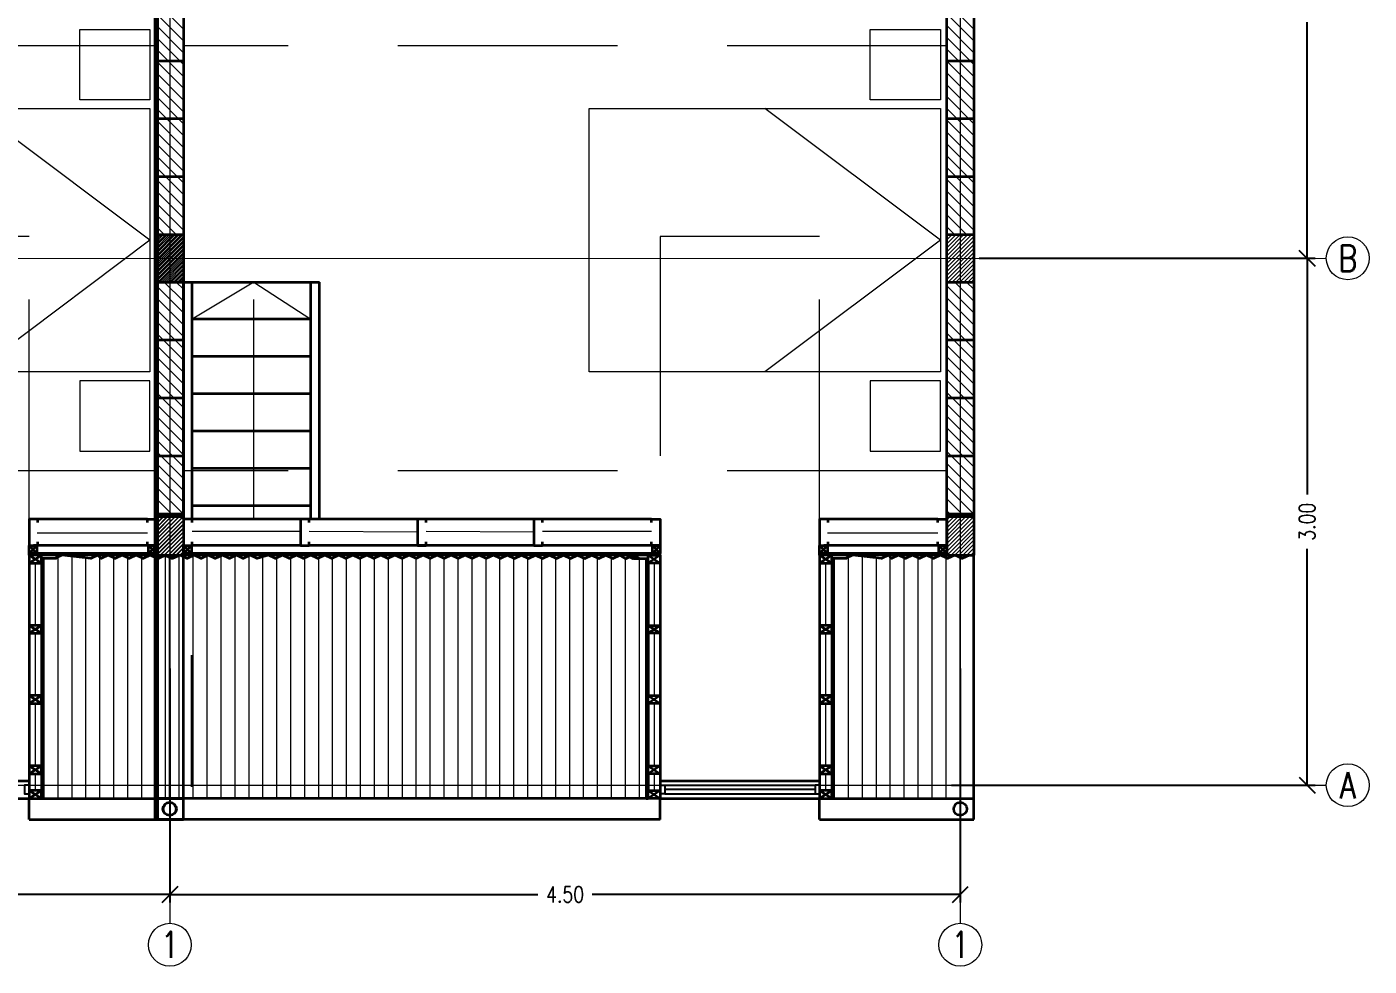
# Model space of a CAD drawing. Header units: metres. Extents: x 45 to 666, y -23 to 325.
# Drawn here: x 321.98 to 329.63, y 131.79 to 137.14 of the extents above; entities that cross this region are included whole.
import ezdxf

# ---------------------------------------------------------------- set-up
doc = ezdxf.new("R2010")
doc.units = ezdxf.units.M
doc.header["$LTSCALE"] = 5
doc.header["$MEASUREMENT"] = 0
doc.linetypes.add('HIDDEN', pattern=[0.375, 0.25, -0.125])
doc.layers.get('0').update_dxf_attribs({"color": 30})
doc.layers.get('DEFPOINTS').update_dxf_attribs({"color": 210})
for name, color, linetype, lineweight in [('A-ANNO-DIMS', 3, 'Continuous', 18), ('A-ANNO-SYMB', 3, 'Continuous', 18), ('A-ANNO-TEXT', 3, 'Continuous', 18), ('A-ELEV-MBE1', 7, 'Continuous', 35), ('A-ELEV-PATT', 8, 'Continuous', 18), ('A-FLOR-FTPT', 6, 'Continuous', 70), ('A-FLOR-LEVL', 7, 'Continuous', 35), ('A-FLOR-OVHD', 3, 'HIDDEN', 18), ('A-FURN', 8, 'Continuous', 18), ('A-GLAZ-FULL', 4, 'Continuous', 25), ('A-WALL-BATT', 8, 'BATTING', 18), ('A-WALL-FULL-EXTR', 7, 'Continuous', 35), ('A-WALL-PATT', 8, 'Continuous', 18)]:
    doc.layers.add(name, color=color, linetype=linetype, lineweight=lineweight)
doc.styles.add('E-ROMANS', font='romans.shx', dxfattribs={"width": 0.8})
doc.linetypes.add('BATTING', pattern='A,0.0001,-0.1,[134,ltypeshp.shx,S=0.1,R=0,X=-0.1,Y=0],-0.2,[134,ltypeshp.shx,S=0.1,R=180,X=0.1,Y=0],-0.1', length=0.4001)
doc.dimstyles.new('E-0050_TICK_18', dxfattribs={"dimscale": 0.001, "dimtxt": 90, "dimasz": 90, "dimexe": 45, "dimexo": 30, "dimgap": 45, "dimtad": 0, "dimzin": 0, "dimdsep": 46, "dimtxsty": 'E-ROMANS', "dimblk": 'OBLIQUE', "dimcen": 45, "dimclrd": 256, "dimclre": 256, "dimclrt": 256, "dimadec": 0, "dimazin": 0, "dimtfac": 1, "dimtmove": 1, "dimatfit": 3, "dimldrblk": 'OPEN90', "dimfxl": 1, "dimtfill": 1, "dimtolj": 1, "dimtzin": 0, "dimarcsym": 0})
pattern_1 = [(45, (158.33231, 107.65683), (-0.0112253202, 0.0112253202), [])]
pattern_2 = [(45, (162.83231, 107.65683), (-0.0112253202, 0.0112253202), [])]

# ---------------------------------------------------------------- blocks, each defined once
blk = doc.blocks.new('_Oblique')
at = {"color": 0, "linetype": 'ByBlock', "lineweight": -2}
blk.add_line((-0.5, -0.5), (0.5, 0.5), dxfattribs=at)
blk = doc.blocks.new('*D247')
at = {"layer": 'A-ANNO-DIMS', "lineweight": -2, "transparency": 16777216}
for p, q in [((318.2989, 133.4881), (318.2989, 132.1567)), ((322.7989, 133.4881), (322.7989, 132.1567)), ((318.2989, 132.2017), (320.3941, 132.2017)), ((322.7989, 132.2017), (320.7036, 132.2017))]:
    blk.add_line(p, q, dxfattribs=at)
at = {"layer": 'DEFPOINTS', "color": 0, "transparency": 16777216}
for p in [(318.2989, 133.5181), (322.7989, 133.5181), (322.7989, 132.2017)]:
    blk.add_point(p, dxfattribs=at)
at = {"layer": 'A-ANNO-DIMS', "lineweight": -2, "transparency": 16777216, "xscale": 0.09, "yscale": 0.09, "zscale": 0.09, "rotation": 180}
blk.add_blockref('_Oblique', (318.2989, 132.2017), dxfattribs=at)
at = {"layer": 'A-ANNO-DIMS', "lineweight": -2, "transparency": 16777216, "xscale": 0.09, "yscale": 0.09, "zscale": 0.09}
blk.add_blockref('_Oblique', (322.7989, 132.2017), dxfattribs=at)
at = {"layer": 'A-ANNO-DIMS', "transparency": 16777216, "insert": (320.5489, 132.2017), "char_height": 0.09, "attachment_point": 5, "style": 'E-ROMANS', "bg_fill": 3, "box_fill_scale": 1.25, "bg_fill_color": 256, "bg_fill_true_color": 13158600, "bg_fill_transparency": 0}
blk.add_mtext('\\A1;4.50', dxfattribs=at)
blk = doc.blocks.new('_Open90')
at = {"color": 0, "linetype": 'ByBlock', "lineweight": -2}
for p, q in [((0, 0), (-1, 0)), ((-0.5, 0.5), (0, 0)), ((0, 0), (-0.5, -0.5))]:
    blk.add_line(p, q, dxfattribs=at)
blk = doc.blocks.new('*D249')
at = {"layer": 'A-ANNO-DIMS', "lineweight": -2, "transparency": 16777216}
for p, q in [((322.7989, 133.4881), (322.7989, 132.1567)), ((327.2989, 133.4881), (327.2989, 132.1567)), ((322.7989, 132.2017), (324.8941, 132.2017)), ((327.2989, 132.2017), (325.2036, 132.2017))]:
    blk.add_line(p, q, dxfattribs=at)
at = {"layer": 'DEFPOINTS', "color": 0, "transparency": 16777216}
for p in [(322.7989, 133.5181), (327.2989, 133.5181), (327.2989, 132.2017)]:
    blk.add_point(p, dxfattribs=at)
at = {"layer": 'A-ANNO-DIMS', "lineweight": -2, "transparency": 16777216, "xscale": 0.09, "yscale": 0.09, "zscale": 0.09, "rotation": 180}
blk.add_blockref('_Oblique', (322.7989, 132.2017), dxfattribs=at)
at = {"layer": 'A-ANNO-DIMS', "lineweight": -2, "transparency": 16777216, "xscale": 0.09, "yscale": 0.09, "zscale": 0.09}
blk.add_blockref('_Oblique', (327.2989, 132.2017), dxfattribs=at)
at = {"layer": 'A-ANNO-DIMS', "transparency": 16777216, "insert": (325.0489, 132.2017), "char_height": 0.09, "attachment_point": 5, "style": 'E-ROMANS', "bg_fill": 3, "box_fill_scale": 1.25, "bg_fill_color": 256, "bg_fill_true_color": 13158600, "bg_fill_transparency": 0}
blk.add_mtext('\\A1;4.50', dxfattribs=at)
blk = doc.blocks.new('*D250')
at = {"layer": 'A-ANNO-DIMS', "lineweight": -2, "transparency": 16777216}
for p, q in [((327.4059, 135.8238), (329.3185, 135.8238)), ((329.2735, 135.8238), (329.2735, 134.4785)), ((329.2735, 132.8238), (329.2735, 134.1691)), ((327.2489, 132.8238), (329.3185, 132.8238))]:
    blk.add_line(p, q, dxfattribs=at)
at = {"layer": 'DEFPOINTS', "color": 0, "transparency": 16777216}
for p in [(327.3759, 135.8238), (329.2735, 135.8238), (327.2189, 132.8238)]:
    blk.add_point(p, dxfattribs=at)
at = {"layer": 'A-ANNO-DIMS', "lineweight": -2, "transparency": 16777216, "xscale": 0.09, "yscale": 0.09, "zscale": 0.09}
for p, rotation in [((329.2735, 135.8238), 90), ((329.2735, 132.8238), 270)]:
    blk.add_blockref('_Oblique', p, dxfattribs=dict(at, rotation=rotation))
at = {"layer": 'A-ANNO-DIMS', "transparency": 16777216, "insert": (329.2735, 134.3238), "char_height": 0.09, "attachment_point": 5, "rotation": 90, "style": 'E-ROMANS', "bg_fill": 3, "box_fill_scale": 1.25, "bg_fill_color": 256, "bg_fill_true_color": 13158600, "bg_fill_transparency": 0}
blk.add_mtext('\\A1;3.00', dxfattribs=at)
blk = doc.blocks.new('*D251')
at = {"layer": 'A-ANNO-DIMS', "lineweight": -2, "transparency": 16777216}
for p, q in [((327.2489, 138.8238), (329.3185, 138.8238)), ((329.2735, 138.8238), (329.2735, 137.4785)), ((329.2735, 135.8238), (329.2735, 137.1691)), ((327.4059, 135.8238), (329.3185, 135.8238))]:
    blk.add_line(p, q, dxfattribs=at)
at = {"layer": 'DEFPOINTS', "color": 0, "transparency": 16777216}
for p in [(327.2189, 138.8238), (329.2735, 138.8238), (327.3759, 135.8238)]:
    blk.add_point(p, dxfattribs=at)
at = {"layer": 'A-ANNO-DIMS', "lineweight": -2, "transparency": 16777216, "xscale": 0.09, "yscale": 0.09, "zscale": 0.09}
for p, rotation in [((329.2735, 138.8238), 90), ((329.2735, 135.8238), 270)]:
    blk.add_blockref('_Oblique', p, dxfattribs=dict(at, rotation=rotation))
at = {"layer": 'A-ANNO-DIMS', "transparency": 16777216, "insert": (329.2735, 137.3238), "char_height": 0.09, "attachment_point": 5, "rotation": 90, "style": 'E-ROMANS', "bg_fill": 3, "box_fill_scale": 1.25, "bg_fill_color": 256, "bg_fill_true_color": 13158600, "bg_fill_transparency": 0}
blk.add_mtext('\\A1;3.00', dxfattribs=at)
blk = doc.blocks.new('CAMA150X200')
for p, q in [((-1.2, 0), (-0.8, 0)), ((-1.2, -0.4), (-1.2, 0)), ((-0.8, 0), (-0.8, -0.4)), ((-0.75, -2), (-0.75, 0)), ((-0.75, 0), (0.75, 0)), ((0, 0), (-0.75, -1)), ((0, 0), (0.75, -1)), ((0.75, 0), (0.75, -2)), ((0.8, 0), (0.8, -0.4)), ((1.2, 0), (0.8, 0)), ((1.2, -0.4), (1.2, 0)), ((-0.8, -0.4), (-1.2, -0.4)), ((0.8, -0.4), (1.2, -0.4)), ((0.75, -2), (-0.75, -2))]:
    blk.add_line(p, q)

msp = doc.modelspace()

# ---------------------------------------------------------------- hatches: boundary and pattern name
at = {"layer": 'A-ELEV-PATT'}
h = msp.add_hatch(dxfattribs=at)
h.set_pattern_fill('LINE', color=256, scale=0.015, angle=135, style=0)
h.set_pattern_definition([(135, (167.33231, 107.65683), (-0.03367596, -0.03367596), [])])
h.paths.add_polyline_path([(322.8759, 137.2788), (322.7989, 137.2788), (322.7989, 136.9488), (322.8759, 136.9488)])
h.paths.add_polyline_path([(322.7989, 137.2788), (322.7219, 137.2788), (322.7219, 136.9488), (322.7989, 136.9488)])
h.paths.add_polyline_path([(322.7989, 136.9488), (322.7219, 136.9488), (322.7219, 136.6188), (322.7989, 136.6188)])
h.paths.add_polyline_path([(322.8759, 136.9488), (322.7989, 136.9488), (322.7989, 136.6188), (322.8759, 136.6188)])
h.paths.add_polyline_path([(322.8759, 136.6188), (322.7989, 136.6188), (322.7989, 136.2888), (322.8759, 136.2888)])
h.paths.add_polyline_path([(322.7989, 136.6188), (322.7219, 136.6188), (322.7219, 136.2888), (322.7989, 136.2888)])
h.paths.add_polyline_path([(322.7989, 136.2888), (322.7219, 136.2888), (322.7219, 135.9588), (322.7989, 135.9588)])
h.paths.add_polyline_path([(322.8759, 136.2888), (322.7989, 136.2888), (322.7989, 135.9588), (322.8759, 135.9588)])
h.paths.add_polyline_path([(322.8759, 135.6888), (322.7989, 135.6888), (322.7989, 135.3588), (322.8759, 135.3588)])
h.paths.add_polyline_path([(322.7989, 135.6888), (322.7219, 135.6888), (322.7219, 135.3588), (322.7989, 135.3588)])
h.paths.add_polyline_path([(322.7989, 135.3588), (322.7219, 135.3588), (322.7219, 135.0288), (322.7989, 135.0288)])
h.paths.add_polyline_path([(322.8759, 135.3588), (322.7989, 135.3588), (322.7989, 135.0288), (322.8759, 135.0288)])
h.paths.add_polyline_path([(322.8759, 135.0288), (322.7989, 135.0288), (322.7989, 134.6988), (322.8759, 134.6988)])
h.paths.add_polyline_path([(322.7989, 135.0288), (322.7219, 135.0288), (322.7219, 134.6988), (322.7989, 134.6988)])
h.paths.add_polyline_path([(322.7989, 134.6988), (322.7219, 134.6988), (322.7219, 134.3688), (322.7989, 134.3688)])
h.paths.add_polyline_path([(322.8759, 134.6988), (322.7989, 134.6988), (322.7989, 134.3688), (322.8759, 134.3688)])
h.paths.add_polyline_path([(322.8759, 134.3688), (322.7989, 134.3688), (322.7989, 134.3538), (322.8759, 134.3538)])
h.paths.add_polyline_path([(322.7989, 134.3688), (322.7219, 134.3688), (322.7219, 134.3538), (322.7989, 134.3538)])
h.paths.add_polyline_path([(322.7989, 137.2938), (322.7219, 137.2938), (322.7219, 137.2788), (322.7989, 137.2788)])
h.paths.add_polyline_path([(322.8759, 137.2938), (322.7989, 137.2938), (322.7989, 137.2788), (322.8759, 137.2788)])
h = msp.add_hatch(dxfattribs=at)
h.set_pattern_fill('LINE', color=256, scale=0.015, angle=135, style=0)
h.set_pattern_definition([(135, (167.33231, 107.65683), (-0.03367596, -0.03367596), [])])
h.paths.add_polyline_path([(322.8759, 137.2788), (322.7989, 137.2788), (322.7989, 136.9488), (322.8759, 136.9488)])
h.paths.add_polyline_path([(322.7989, 137.2788), (322.7219, 137.2788), (322.7219, 136.9488), (322.7989, 136.9488)])
h.paths.add_polyline_path([(322.7989, 136.9488), (322.7219, 136.9488), (322.7219, 136.6188), (322.7989, 136.6188)])
h.paths.add_polyline_path([(322.8759, 136.9488), (322.7989, 136.9488), (322.7989, 136.6188), (322.8759, 136.6188)])
h.paths.add_polyline_path([(322.8759, 136.6188), (322.7989, 136.6188), (322.7989, 136.2888), (322.8759, 136.2888)])
h.paths.add_polyline_path([(322.7989, 136.6188), (322.7219, 136.6188), (322.7219, 136.2888), (322.7989, 136.2888)])
h.paths.add_polyline_path([(322.7989, 136.2888), (322.7219, 136.2888), (322.7219, 135.9588), (322.7989, 135.9588)])
h.paths.add_polyline_path([(322.8759, 136.2888), (322.7989, 136.2888), (322.7989, 135.9588), (322.8759, 135.9588)])
h.paths.add_polyline_path([(322.8759, 135.6888), (322.7989, 135.6888), (322.7989, 135.3588), (322.8759, 135.3588)])
h.paths.add_polyline_path([(322.7989, 135.6888), (322.7219, 135.6888), (322.7219, 135.3588), (322.7989, 135.3588)])
h.paths.add_polyline_path([(322.7989, 135.3588), (322.7219, 135.3588), (322.7219, 135.0288), (322.7989, 135.0288)])
h.paths.add_polyline_path([(322.8759, 135.3588), (322.7989, 135.3588), (322.7989, 135.0288), (322.8759, 135.0288)])
h.paths.add_polyline_path([(322.8759, 135.0288), (322.7989, 135.0288), (322.7989, 134.6988), (322.8759, 134.6988)])
h.paths.add_polyline_path([(322.7989, 135.0288), (322.7219, 135.0288), (322.7219, 134.6988), (322.7989, 134.6988)])
h.paths.add_polyline_path([(322.7989, 134.6988), (322.7219, 134.6988), (322.7219, 134.3688), (322.7989, 134.3688)])
h.paths.add_polyline_path([(322.8759, 134.6988), (322.7989, 134.6988), (322.7989, 134.3688), (322.8759, 134.3688)])
h.paths.add_polyline_path([(322.8759, 134.3688), (322.7989, 134.3688), (322.7989, 134.3538), (322.8759, 134.3538)])
h.paths.add_polyline_path([(322.7989, 134.3688), (322.7219, 134.3688), (322.7219, 134.3538), (322.7989, 134.3538)])
h.paths.add_polyline_path([(322.7989, 137.2938), (322.7219, 137.2938), (322.7219, 137.2788), (322.7989, 137.2788)])
h.paths.add_polyline_path([(322.8759, 137.2938), (322.7989, 137.2938), (322.7989, 137.2788), (322.8759, 137.2788)])
h = msp.add_hatch(dxfattribs=at)
h.set_pattern_fill('LINE', color=256, scale=0.015, angle=135, style=0)
h.set_pattern_definition([(135, (167.33231, 107.65683), (-0.03367596, -0.03367596), [])])
h.paths.add_polyline_path([(322.8759, 137.2788), (322.7989, 137.2788), (322.7989, 136.9488), (322.8759, 136.9488)])
h.paths.add_polyline_path([(322.7989, 137.2788), (322.7219, 137.2788), (322.7219, 136.9488), (322.7989, 136.9488)])
h.paths.add_polyline_path([(322.7989, 136.9488), (322.7219, 136.9488), (322.7219, 136.6188), (322.7989, 136.6188)])
h.paths.add_polyline_path([(322.8759, 136.9488), (322.7989, 136.9488), (322.7989, 136.6188), (322.8759, 136.6188)])
h.paths.add_polyline_path([(322.8759, 136.6188), (322.7989, 136.6188), (322.7989, 136.2888), (322.8759, 136.2888)])
h.paths.add_polyline_path([(322.7989, 136.6188), (322.7219, 136.6188), (322.7219, 136.2888), (322.7989, 136.2888)])
h.paths.add_polyline_path([(322.7989, 136.2888), (322.7219, 136.2888), (322.7219, 135.9588), (322.7989, 135.9588)])
h.paths.add_polyline_path([(322.8759, 136.2888), (322.7989, 136.2888), (322.7989, 135.9588), (322.8759, 135.9588)])
h.paths.add_polyline_path([(322.8759, 135.6888), (322.7989, 135.6888), (322.7989, 135.3588), (322.8759, 135.3588)])
h.paths.add_polyline_path([(322.7989, 135.6888), (322.7219, 135.6888), (322.7219, 135.3588), (322.7989, 135.3588)])
h.paths.add_polyline_path([(322.7989, 135.3588), (322.7219, 135.3588), (322.7219, 135.0288), (322.7989, 135.0288)])
h.paths.add_polyline_path([(322.8759, 135.3588), (322.7989, 135.3588), (322.7989, 135.0288), (322.8759, 135.0288)])
h.paths.add_polyline_path([(322.8759, 135.0288), (322.7989, 135.0288), (322.7989, 134.6988), (322.8759, 134.6988)])
h.paths.add_polyline_path([(322.7989, 135.0288), (322.7219, 135.0288), (322.7219, 134.6988), (322.7989, 134.6988)])
h.paths.add_polyline_path([(322.7989, 134.6988), (322.7219, 134.6988), (322.7219, 134.3688), (322.7989, 134.3688)])
h.paths.add_polyline_path([(322.8759, 134.6988), (322.7989, 134.6988), (322.7989, 134.3688), (322.8759, 134.3688)])
h.paths.add_polyline_path([(322.8759, 134.3688), (322.7989, 134.3688), (322.7989, 134.3538), (322.8759, 134.3538)])
h.paths.add_polyline_path([(322.7989, 134.3688), (322.7219, 134.3688), (322.7219, 134.3538), (322.7989, 134.3538)])
h.paths.add_polyline_path([(322.7989, 137.2938), (322.7219, 137.2938), (322.7219, 137.2788), (322.7989, 137.2788)])
h.paths.add_polyline_path([(322.8759, 137.2938), (322.7989, 137.2938), (322.7989, 137.2788), (322.8759, 137.2788)])
at = {"layer": 'A-WALL-PATT'}
h = msp.add_hatch(dxfattribs=at)
h.set_pattern_fill('LINE', color=256, scale=0.005, angle=45, style=0)
h.set_pattern_definition(pattern_1)
h.paths.add_polyline_path([(322.7989, 135.6888), (322.8759, 135.6888), (322.8759, 135.8238), (322.7989, 135.8238)])
h.paths.add_polyline_path([(322.7989, 135.8238), (322.7219, 135.8238), (322.7219, 135.6888), (322.7989, 135.6888)])
h.paths.add_polyline_path([(322.7989, 135.9588), (322.7219, 135.9588), (322.7219, 135.8238), (322.7989, 135.8238)])
h.paths.add_polyline_path([(322.7989, 135.8238), (322.8759, 135.8238), (322.8759, 135.9588), (322.7989, 135.9588)])
h = msp.add_hatch(dxfattribs=at)
h.set_pattern_fill('LINE', color=256, scale=0.005, angle=45, style=0)
h.set_pattern_definition(pattern_2)
h.paths.add_polyline_path([(322.7989, 135.9588), (322.7219, 135.9588), (322.7219, 135.8238), (322.7989, 135.8238)])
h.paths.add_polyline_path([(322.8759, 135.9588), (322.7989, 135.9588), (322.7989, 135.8238), (322.8759, 135.8238)])
h.paths.add_polyline_path([(322.8759, 135.8238), (322.7989, 135.8238), (322.7989, 135.6888), (322.8759, 135.6888)])
h.paths.add_polyline_path([(322.7989, 135.8238), (322.7219, 135.8238), (322.7219, 135.6888), (322.7989, 135.6888)])
h = msp.add_hatch(dxfattribs=at)
h.set_pattern_fill('LINE', color=256, scale=0.005, angle=45, style=0)
h.set_pattern_definition([(45, (162.83231, 107.65683), (-0.0112253202, 0.0112253202), [])])
h.paths.add_polyline_path([(322.7989, 135.9588), (322.7219, 135.9588), (322.7219, 135.8238), (322.7989, 135.8238)])
h.paths.add_polyline_path([(322.8759, 135.9588), (322.7989, 135.9588), (322.7989, 135.8238), (322.8759, 135.8238)])
h.paths.add_polyline_path([(322.8759, 135.8238), (322.7989, 135.8238), (322.7989, 135.6888), (322.8759, 135.6888)])
h.paths.add_polyline_path([(322.7989, 135.8238), (322.7219, 135.8238), (322.7219, 135.6888), (322.7989, 135.6888)])
h = msp.add_hatch(dxfattribs=at)
h.set_pattern_fill('LINE', color=256, scale=0.005, angle=45, style=0)
h.set_pattern_definition(pattern_1)
h.paths.add_polyline_path([(322.8759, 134.3538), (322.7989, 134.3538), (322.7989, 134.1338), (322.8759, 134.1338)])
h.paths.add_polyline_path([(322.7989, 134.3538), (322.7219, 134.3538), (322.7219, 134.1338), (322.7989, 134.1338)])
h = msp.add_hatch(dxfattribs=at)
h.set_pattern_fill('LINE', color=256, scale=0.005, angle=45, style=0)
h.set_pattern_definition([(45, (167.33231, 107.65683), (-0.0112253202, 0.0112253202), [])])
h.paths.add_polyline_path([(322.8759, 134.3538), (322.7219, 134.3538), (322.7219, 134.1338), (322.8759, 134.1338)])
h = msp.add_hatch(dxfattribs=at)
h.set_pattern_fill('LINE', color=256, scale=0.005, angle=45, style=0)
h.set_pattern_definition([(45, (167.33231, 107.65683), (-0.0112253202, 0.0112253202), [])])
h.paths.add_polyline_path([(322.8759, 134.3538), (322.7219, 134.3538), (322.7219, 134.1338), (322.8759, 134.1338)])

# ---------------------------------------------------------------- linework, layer by layer
at = {"layer": 'A-ANNO-SYMB', "ltscale": 2}
msp.add_lwpolyline([(322.7989, 139.5942), (322.7989, 132.0375)], dxfattribs=at)
at = {"layer": 'A-ANNO-SYMB', "linetype": 'Continuous', "ltscale": 5}
for centre in [(329.5047, 135.8238), (329.5047, 132.8238), (322.7989, 131.9155), (327.2989, 131.9155)]:
    msp.add_circle(centre, 0.1219, dxfattribs=at)
at = {"layer": 'A-ELEV-MBE1'}
for p, q in [((322.6719, 134.3388), (322.0044, 134.3388)), ((322.6719, 134.3388), (322.0469, 134.3388)), ((324.2549, 134.3388), (322.8759, 134.3388)), ((324.8711, 134.3388), (324.2583, 134.3388)), ((325.5407, 134.3388), (324.9211, 134.3388)), ((327.1719, 134.3388), (326.5044, 134.3388)), ((327.1719, 134.3388), (326.5469, 134.3388))]:
    msp.add_line(p, q, dxfattribs=at)
at = {"layer": 'A-FLOR-LEVL'}
for p, q in [((322.8759, 134.3388), (322.8759, 135.6888)), ((322.8759, 135.6888), (323.6512, 135.6888)), ((322.9259, 134.3388), (322.9259, 135.6888)), ((323.6012, 134.3388), (323.6012, 135.6888)), ((323.6512, 134.3388), (323.6512, 135.6888)), ((323.6012, 135.4763), (322.9259, 135.4763)), ((323.6012, 135.2638), (322.9259, 135.2638)), ((323.6012, 135.0513), (322.9259, 135.0513)), ((323.6012, 134.8388), (322.9259, 134.8388)), ((323.6012, 134.6263), (322.9259, 134.6263)), ((323.6012, 134.4138), (322.9259, 134.4138)), ((322.6719, 134.1888), (322.0219, 134.1888)), ((322.6719, 134.1888), (322.0419, 134.1888)), ((323.5421, 134.1888), (322.9259, 134.1888)), ((323.5421, 134.1888), (322.9259, 134.1888)), ((324.2549, 134.1888), (323.5921, 134.1888)), ((324.8711, 134.1888), (324.2583, 134.1888)), ((325.5407, 134.1888), (324.9211, 134.1888)), ((327.1719, 134.1888), (326.5219, 134.1888)), ((327.1719, 134.1888), (326.5419, 134.1888))]:
    msp.add_line(p, q, dxfattribs=at)
for points in [[(322.0419, 134.1888), (321.9969, 134.1438)], [(321.9969, 134.1888), (322.0419, 134.1438)], [(322.0669, 134.1338), (321.9969, 134.0888)], [(321.9969, 134.1338), (322.0669, 134.0888)], [(322.7219, 134.1888), (322.6769, 134.1438)], [(322.6769, 134.1888), (322.7219, 134.1438)], [(322.9209, 134.1888), (322.8759, 134.1438)], [(322.8759, 134.1888), (322.9209, 134.1438)], [(322.9209, 134.1888), (322.8759, 134.1438)], [(322.8759, 134.1888), (322.9209, 134.1438)], [(325.5209, 134.1338), (325.5909, 134.0888)], [(325.5909, 134.1338), (325.5209, 134.0888)], [(325.5909, 134.1888), (325.5459, 134.1438)], [(325.5459, 134.1888), (325.5909, 134.1438)], [(326.5419, 134.1888), (326.4969, 134.1438)], [(326.4969, 134.1888), (326.5419, 134.1438)], [(326.5669, 134.1338), (326.4969, 134.0888)], [(326.4969, 134.1338), (326.5669, 134.0888)], [(321.9969, 134.0888), (321.9969, 133.7338)], [(322.0669, 134.0888), (322.0669, 133.7338)], [(325.5209, 134.0888), (325.5209, 133.7338)], [(325.5909, 134.0888), (325.5909, 133.7338)], [(326.4969, 134.0888), (326.4969, 133.7338)], [(326.5669, 134.0888), (326.5669, 133.7338)], [(322.0669, 133.7338), (321.9969, 133.6888)], [(321.9969, 133.7338), (322.0669, 133.6888)], [(325.5209, 133.7338), (325.5909, 133.6888)], [(325.5909, 133.7338), (325.5209, 133.6888)], [(326.5669, 133.7338), (326.4969, 133.6888)], [(326.4969, 133.7338), (326.5669, 133.6888)]]:
    msp.add_lwpolyline(points, dxfattribs=at)
at = {"layer": 'A-FLOR-OVHD'}
for points in [[(322.7219, 137.0338), (318.3759, 137.0338)], [(321.9969, 134.3388), (321.9969, 135.9484), (321.0909, 135.9484), (321.0909, 134.3388), (321.0909, 134.3388)], [(326.4969, 134.3388), (326.4969, 135.9484), (325.5909, 135.9484), (325.5909, 134.3388), (325.5909, 134.3388)], [(323.2759, 135.6888), (322.9259, 135.4763)], [(323.2759, 134.3388), (323.2759, 134.3388), (323.2759, 135.6888)], [(323.2759, 135.6888), (323.6012, 135.4763)], [(322.7219, 134.6138), (318.3759, 134.6138)]]:
    msp.add_lwpolyline(points, dxfattribs=at)
at = {"layer": 'A-WALL-BATT', "ltscale": 0.018}
for p, q in [((322.6717, 134.2588), (322.0428, 134.2588)), ((323.5421, 134.2688), (322.9259, 134.2688)), ((323.5421, 134.2688), (322.9259, 134.2688)), ((324.2083, 134.2638), (323.5921, 134.2688)), ((324.8711, 134.2638), (324.2583, 134.2688)), ((325.5407, 134.2688), (324.9211, 134.2688)), ((327.1717, 134.2588), (326.5428, 134.2588))]:
    msp.add_line(p, q, dxfattribs=at)
for points in [[(322.0319, 134.0888), (322.0319, 133.7338)], [(325.5559, 134.0888), (325.5559, 133.7338)], [(326.5319, 134.0888), (326.5319, 133.7338)]]:
    msp.add_lwpolyline(points, dxfattribs=at)
at = {"layer": 'A-WALL-FULL-EXTR'}
for p, q in [((322.7219, 134.3538), (322.8759, 134.3538)), ((322.7219, 134.3538), (322.8759, 134.3538)), ((322.7219, 134.3538), (322.8759, 134.3538)), ((322.7219, 134.1438), (321.9969, 134.1438)), ((321.9969, 134.1338), (321.9969, 134.1438)), ((322.7219, 134.1338), (321.9969, 134.1338)), ((325.5459, 134.1438), (322.8759, 134.1438)), ((325.5459, 134.1438), (322.8759, 134.1438)), ((325.5209, 134.1338), (322.8759, 134.1338)), ((325.5209, 134.1338), (322.8759, 134.1338)), ((325.5909, 134.1338), (325.5909, 134.1438)), ((326.4969, 134.1338), (326.4969, 134.1438))]:
    msp.add_line(p, q, dxfattribs=at)
for points in [[(322.7219, 134.1338), (322.7219, 137.5138), (322.8759, 137.5138), (322.8759, 134.1338)], [(322.7219, 134.1338), (322.7219, 137.5138), (322.8759, 137.5138), (322.8759, 134.1338)], [(322.7219, 134.1338), (322.7219, 137.5138), (322.8759, 137.5138), (322.8759, 134.1338)], [(322.7219, 136.9488), (322.8759, 136.9488)], [(322.7219, 136.9488), (322.8759, 136.9488)], [(322.7219, 136.9488), (322.8759, 136.9488)], [(322.7219, 136.6188), (322.8759, 136.6188)], [(322.7219, 136.6188), (322.8759, 136.6188)], [(322.7219, 136.6188), (322.8759, 136.6188)], [(322.7219, 136.2888), (322.8759, 136.2888)], [(322.7219, 136.2888), (322.8759, 136.2888)], [(322.7219, 136.2888), (322.8759, 136.2888)], [(322.7219, 135.9588), (322.8759, 135.9588)], [(322.7219, 135.9588), (322.8759, 135.9588)], [(322.7219, 135.9588), (322.8759, 135.9588)], [(322.7219, 135.6888), (322.8759, 135.6888)], [(322.7219, 135.6888), (322.8759, 135.6888)], [(322.7219, 135.6888), (322.8759, 135.6888)], [(322.7219, 135.3588), (322.8759, 135.3588)], [(322.7219, 135.3588), (322.8759, 135.3588)], [(322.7219, 135.3588), (322.8759, 135.3588)], [(322.7219, 135.0288), (322.8759, 135.0288)], [(322.7219, 135.0288), (322.8759, 135.0288)], [(322.7219, 135.0288), (322.8759, 135.0288)], [(322.7219, 134.6988), (322.8759, 134.6988)], [(322.7219, 134.6988), (322.8759, 134.6988)], [(322.7219, 134.6988), (322.8759, 134.6988)], [(322.7219, 134.3688), (322.8759, 134.3688)], [(322.7219, 134.3688), (322.8759, 134.3688)], [(322.7219, 134.3688), (322.8759, 134.3688)], [(322.0469, 134.3188), (322.0469, 134.3388), (321.9969, 134.3388), (321.9969, 134.1888), (322.0469, 134.1888), (322.0469, 134.2088)], [(322.6719, 134.3188), (322.6719, 134.3388), (322.7219, 134.3388), (322.7219, 134.1888), (322.6719, 134.1888), (322.6719, 134.2088)], [(322.6719, 134.3188), (322.6719, 134.3388), (322.7219, 134.3388), (322.7219, 134.1888), (322.6719, 134.1888), (322.6719, 134.2088)], [(322.9259, 134.3188), (322.9259, 134.3388), (322.8759, 134.3388), (322.8759, 134.1888), (322.9259, 134.1888), (322.9259, 134.2088)], [(322.9259, 134.3188), (322.9259, 134.3388), (322.8759, 134.3388), (322.8759, 134.1888), (322.9259, 134.1888), (322.9259, 134.2088)], [(323.5921, 134.3188), (323.5921, 134.3388), (323.5421, 134.3388), (323.5421, 134.1888), (323.5921, 134.1888), (323.5921, 134.2088)], [(324.2583, 134.3188), (324.2583, 134.3388), (324.2083, 134.3388), (324.2083, 134.1888), (324.2583, 134.1888), (324.2583, 134.2088)], [(324.9211, 134.3188), (324.9211, 134.3388), (324.8711, 134.3388), (324.8711, 134.1888), (324.9211, 134.1888), (324.9211, 134.2088)], [(325.5409, 134.3188), (325.5409, 134.3388), (325.5909, 134.3388), (325.5909, 134.1888), (325.5409, 134.1888), (325.5409, 134.2088)], [(326.5469, 134.3188), (326.5469, 134.3388), (326.4969, 134.3388), (326.4969, 134.1888), (326.5469, 134.1888), (326.5469, 134.2088)], [(321.9969, 134.1888), (322.0419, 134.1888), (322.0419, 134.1438), (321.9969, 134.1438), (321.9969, 134.1888)], [(322.0669, 134.1338), (321.9969, 134.1338), (321.9969, 134.0888), (322.0669, 134.0888), (322.0669, 134.1338)], [(322.1504, 134.1225), (322.1504, 134.1138), (322.0735, 134.1138), (322.0735, 134.0888)], [(322.8509, 134.1338), (322.8089, 134.1138), (322.7669, 134.1338), (322.7269, 134.1138), (322.6869, 134.1338), (322.6469, 134.1138), (322.6069, 134.1338), (322.5669, 134.1138), (322.5269, 134.1338), (322.4869, 134.1138), (322.4469, 134.1338), (322.4069, 134.1138), (322.3894, 134.1338), (322.3494, 134.1138), (322.1844, 134.1338), (322.1444, 134.1138)], [(322.6769, 134.1888), (322.7219, 134.1888), (322.7219, 134.1438), (322.6769, 134.1438), (322.6769, 134.1888)], [(322.7219, 134.1338), (322.8759, 134.1338)], [(322.7219, 134.1338), (322.8759, 134.1338)], [(324.7204, 134.1338), (324.6804, 134.1138), (324.6404, 134.1338), (324.6004, 134.1138), (324.5604, 134.1338), (324.5204, 134.1138), (324.4804, 134.1338), (324.4404, 134.1138), (324.4004, 134.1338), (324.3604, 134.1138), (324.3204, 134.1338), (324.2804, 134.1138), (324.2404, 134.1338), (324.2004, 134.1138), (324.1604, 134.1338), (324.1204, 134.1138), (324.0804, 134.1338), (324.0404, 134.1138), (324.0004, 134.1338), (323.9604, 134.1138), (323.9204, 134.1338), (323.8804, 134.1138), (323.8404, 134.1338), (323.8004, 134.1138), (323.7604, 134.1338), (323.7204, 134.1138), (323.6804, 134.1338), (323.6404, 134.1138), (323.6004, 134.1338), (323.5604, 134.1138), (323.5204, 134.1338), (323.4804, 134.1138), (323.4404, 134.1338), (323.4004, 134.1138), (323.3604, 134.1338), (323.2954, 134.1138), (323.2554, 134.1338), (323.2154, 134.1138), (323.1774, 134.1338), (323.1374, 134.1138), (323.0974, 134.1338), (323.0574, 134.1138), (323.0174, 134.1338), (322.9774, 134.1138), (322.9374, 134.1338), (322.8974, 134.1138), (322.8574, 134.1338), (322.8134, 134.1138), (322.7734, 134.1338), (322.7334, 134.1138), (322.7219, 134.1196)], [(322.7219, 134.1338), (322.8759, 134.1338)], [(324.7204, 134.1338), (324.6804, 134.1138), (324.6404, 134.1338), (324.6004, 134.1138), (324.5604, 134.1338), (324.5204, 134.1138), (324.4804, 134.1338), (324.4404, 134.1138), (324.4004, 134.1338), (324.3604, 134.1138), (324.3204, 134.1338), (324.2804, 134.1138), (324.2404, 134.1338), (324.2004, 134.1138), (324.1604, 134.1338), (324.1204, 134.1138), (324.0804, 134.1338), (324.0404, 134.1138), (324.0004, 134.1338), (323.9604, 134.1138), (323.9204, 134.1338), (323.8804, 134.1138), (323.8404, 134.1338), (323.8004, 134.1138), (323.7604, 134.1338), (323.7204, 134.1138), (323.6804, 134.1338), (323.6404, 134.1138), (323.6004, 134.1338), (323.5604, 134.1138), (323.5204, 134.1338), (323.4804, 134.1138), (323.4404, 134.1338), (323.4004, 134.1138), (323.3604, 134.1338), (323.2954, 134.1138), (323.2554, 134.1338), (323.2154, 134.1138), (323.1774, 134.1338), (323.1374, 134.1138), (323.0974, 134.1338), (323.0574, 134.1138), (323.0174, 134.1338), (322.9774, 134.1138), (322.9374, 134.1338), (322.8974, 134.1138), (322.8574, 134.1338), (322.8134, 134.1138), (322.7734, 134.1338), (322.7334, 134.1138), (322.7219, 134.1196)], [(322.8759, 134.1888), (322.9209, 134.1888), (322.9209, 134.1438), (322.8759, 134.1438), (322.8759, 134.1888)], [(322.8759, 134.1888), (322.9209, 134.1888), (322.9209, 134.1438), (322.8759, 134.1438), (322.8759, 134.1888)], [(324.7204, 134.1338), (324.7604, 134.1138), (324.8004, 134.1338), (324.8404, 134.1138), (324.8804, 134.1338), (324.9204, 134.1138), (324.9604, 134.1338), (325.0004, 134.1138), (325.0404, 134.1338), (325.0804, 134.1138), (325.1204, 134.1338), (325.1604, 134.1138), (325.2004, 134.1338), (325.2404, 134.1138), (325.2804, 134.1338), (325.3204, 134.1138), (325.3604, 134.1338), (325.3758, 134.1242)], [(325.4427, 134.1159), (325.4372, 134.1131), (325.3972, 134.1331), (325.4751, 134.1131), (325.4351, 134.1331), (325.3951, 134.1131), (325.3758, 134.1242)], [(325.4427, 134.1225), (325.4427, 134.1138), (325.5196, 134.1138), (325.5196, 134.0888)], [(325.5209, 134.1338), (325.5909, 134.1338), (325.5909, 134.0888), (325.5209, 134.0888), (325.5209, 134.1338)], [(325.5459, 134.1888), (325.5909, 134.1888), (325.5909, 134.1438), (325.5459, 134.1438), (325.5459, 134.1888)], [(326.4969, 134.1888), (326.5419, 134.1888), (326.5419, 134.1438), (326.4969, 134.1438), (326.4969, 134.1888)], [(326.5669, 134.1338), (326.4969, 134.1338), (326.4969, 134.0888), (326.5669, 134.0888), (326.5669, 134.1338)], [(326.6504, 134.1225), (326.6504, 134.1138), (326.5735, 134.1138), (326.5735, 134.0888)], [(322.0669, 133.7338), (321.9969, 133.7338), (321.9969, 133.6888), (322.0669, 133.6888), (322.0669, 133.7338)], [(325.5209, 133.7338), (325.5909, 133.7338), (325.5909, 133.6888), (325.5209, 133.6888), (325.5209, 133.7338)], [(326.5669, 133.7338), (326.4969, 133.7338), (326.4969, 133.6888), (326.5669, 133.6888), (326.5669, 133.7338)]]:
    msp.add_lwpolyline(points, dxfattribs=at)

# ---------------------------------------------------------------- block references
at = {"layer": 'A-FURN', "rotation": 270}
msp.add_blockref('CAMA150X200', (322.6854, 135.9265), dxfattribs=at)

# ---------------------------------------------------------------- texts
at = {"layer": 'A-ANNO-TEXT', "ltscale": 5, "char_height": 0.15, "attachment_point": 5, "style": 'E-ROMANS'}
for s, insert in [('B', (329.5047, 135.8238)), ('A', (329.5047, 132.8238)), ('1', (322.7989, 131.9155)), ('1', (327.2989, 131.9155))]:
    msp.add_mtext(s, dxfattribs=dict(at, insert=insert))

# ---------------------------------------------------------------- next in the draw order: dimensions: what is measured, and where the dimension line sits
at = {"layer": 'A-ANNO-DIMS'}
dim = msp.add_linear_dim(base=(322.7989, 132.2017), p1=(318.2989, 133.5181), p2=(322.7989, 133.5181), dimstyle='E-0050_TICK_18', dxfattribs=at)
dim.commit()
dim.dimension.update_dxf_attribs({"geometry": '*D247', "text_midpoint": (320.5489, 132.2017)})

# ---------------------------------------------------------------- next in the draw order: linework, layer by layer
at = {"layer": 'A-FLOR-LEVL'}
for p, q in [((321.9969, 133.2888), (321.9969, 132.9338)), ((322.0669, 133.2888), (322.0669, 132.9338)), ((321.9969, 132.8888), (321.9969, 132.7938)), ((322.0669, 132.8888), (322.0669, 132.7938)), ((321.9969, 132.6288), (321.9969, 132.7488))]:
    msp.add_line(p, q, dxfattribs=at)
for points in [[(321.9969, 133.6888), (321.9969, 133.3338)], [(322.0669, 133.6888), (322.0669, 133.3338)], [(322.0669, 133.3338), (321.9969, 133.2888)], [(321.9969, 133.3338), (322.0669, 133.2888)], [(322.0669, 132.9338), (321.9969, 132.8888)], [(321.9969, 132.9338), (322.0669, 132.8888)], [(321.0909, 132.8488), (321.9969, 132.8488)], [(321.0909, 132.7488), (321.9969, 132.7488)], [(322.0669, 132.7938), (321.9969, 132.7488)], [(321.9969, 132.7938), (322.0669, 132.7488)]]:
    msp.add_lwpolyline(points, dxfattribs=at)
at = {"layer": 'A-GLAZ-FULL'}
msp.add_lwpolyline([(321.9969, 132.8238), (321.9719, 132.8238), (321.9719, 132.7738), (321.9969, 132.7738)], dxfattribs=at)
at = {"layer": 'A-WALL-BATT', "ltscale": 0.018}
for p, q in [((322.0319, 133.2888), (322.0319, 132.9338)), ((322.0319, 132.8888), (322.0319, 132.7938))]:
    msp.add_line(p, q, dxfattribs=at)
msp.add_lwpolyline([(322.0319, 133.6888), (322.0319, 133.3338)], dxfattribs=at)
at = {"layer": 'A-WALL-FULL-EXTR'}
for points in [[(322.0769, 134.1138), (322.0769, 132.7488)], [(322.0669, 133.3338), (321.9969, 133.3338), (321.9969, 133.2888), (322.0669, 133.2888), (322.0669, 133.3338)], [(322.0669, 132.9338), (321.9969, 132.9338), (321.9969, 132.8888), (322.0669, 132.8888), (322.0669, 132.9338)], [(322.0669, 132.7938), (321.9969, 132.7938), (321.9969, 132.7488), (322.0669, 132.7488), (322.0669, 132.7938)], [(321.9969, 132.7488), (322.0769, 132.7488)]]:
    msp.add_lwpolyline(points, dxfattribs=at)

# ---------------------------------------------------------------- next in the draw order: dimensions: what is measured, and where the dimension line sits
at = {"layer": 'A-ANNO-DIMS'}
dim = msp.add_linear_dim(base=(327.2989, 132.2017), p1=(322.7989, 133.5181), p2=(327.2989, 133.5181), dimstyle='E-0050_TICK_18', dxfattribs=at)
dim.commit()
dim.dimension.update_dxf_attribs({"geometry": '*D249', "text_midpoint": (325.0489, 132.2017)})

# ---------------------------------------------------------------- next in the draw order: hatches: boundary and pattern name
at = {"layer": 'A-ELEV-PATT'}
h = msp.add_hatch(dxfattribs=at)
h.set_pattern_fill('LINE', color=256, scale=0.025, angle=90, style=0)
h.set_pattern_definition([(90, (158.33231, 107.65683), (-0.079375, 2e-16), [])])
h.paths.add_polyline_path([(322.0769, 132.7488), (322.8759, 132.7488), (322.8759, 134.1338), (322.8509, 134.1338), (322.8089, 134.1138), (322.7669, 134.1338), (322.7269, 134.1138), (322.6869, 134.1338), (322.6469, 134.1138), (322.6069, 134.1338), (322.5669, 134.1138), (322.5269, 134.1338), (322.4869, 134.1138), (322.4469, 134.1338), (322.4069, 134.1138), (322.3894, 134.1338), (322.3494, 134.1138), (322.1844, 134.1338), (322.1504, 134.1168), (322.1504, 134.1138), (322.0769, 134.1138)])
h.paths.add_polyline_path([(318.2219, 134.1196), (318.2219, 132.7488), (321.0109, 132.7488), (321.0109, 134.104), (320.9725, 134.1138), (320.9385, 134.1138), (320.9147, 134.1019), (320.8597, 134.1334), (320.8204, 134.1138), (320.7804, 134.1338), (320.7404, 134.1138), (320.7004, 134.1338), (320.6604, 134.1138), (320.6204, 134.1338), (320.5804, 134.1138), (320.5404, 134.1338), (320.5004, 134.1138), (320.4604, 134.1338), (320.4204, 134.1138), (320.3804, 134.1338), (320.3404, 134.1138), (320.3004, 134.1338), (320.2604, 134.1138), (320.2204, 134.1338), (320.1804, 134.1138), (320.1404, 134.1338), (320.1004, 134.1138), (320.0604, 134.1338), (320.0204, 134.1138), (319.9804, 134.1338), (319.9404, 134.1138), (319.9004, 134.1338), (319.8604, 134.1138), (319.8204, 134.1338), (319.7804, 134.1138), (319.7404, 134.1338), (319.7004, 134.1138), (319.6604, 134.1338), (319.6204, 134.1138), (319.5804, 134.1338), (319.5404, 134.1138), (319.5004, 134.1338), (319.4604, 134.1138), (319.4204, 134.1338), (319.3804, 134.1138), (319.3404, 134.1338), (319.3004, 134.1138), (319.2604, 134.1338), (319.2204, 134.1138), (319.1804, 134.1338), (319.1404, 134.1138), (319.1004, 134.1338), (319.0604, 134.1138), (319.0204, 134.1338), (318.9804, 134.1138), (318.9404, 134.1338), (318.9004, 134.1138), (318.8604, 134.1338), (318.7954, 134.1138), (318.7554, 134.1338), (318.7154, 134.1138), (318.6774, 134.1338), (318.6374, 134.1138), (318.5974, 134.1338), (318.5574, 134.1138), (318.5174, 134.1338), (318.4774, 134.1138), (318.4374, 134.1338), (318.3974, 134.1138), (318.3574, 134.1338), (318.3134, 134.1138), (318.2734, 134.1338), (318.2334, 134.1138)])

# ---------------------------------------------------------------- next in the draw order: linework, layer by layer
at = {"layer": 'A-ANNO-SYMB', "ltscale": 2}
msp.add_lwpolyline([(327.2989, 139.5942), (327.2989, 132.0375)], dxfattribs=at)
at = {"layer": 'A-FLOR-FTPT'}
msp.add_line((322.7219, 132.6288), (322.7219, 139.0188), dxfattribs=at)
at = {"layer": 'A-FLOR-LEVL'}
for p, q in [((322.8759, 132.7488), (322.8759, 134.1338)), ((322.9259, 132.8138), (322.9259, 133.5638)), ((325.5209, 133.2888), (325.5209, 132.9338)), ((325.5909, 133.2888), (325.5909, 132.9338)), ((326.4969, 133.2888), (326.4969, 132.9338)), ((326.5669, 133.2888), (326.5669, 132.9338)), ((325.5209, 132.8888), (325.5209, 132.7938)), ((325.5909, 132.8888), (325.5909, 132.7938)), ((326.4969, 132.8888), (326.4969, 132.7938)), ((326.5669, 132.8888), (326.5669, 132.7938)), ((322.0769, 132.7488), (322.8759, 132.7488)), ((325.5109, 132.7488), (322.7219, 132.7488)), ((325.5109, 132.7488), (322.7219, 132.7488)), ((322.8759, 132.6288), (322.8759, 132.7488)), ((325.5909, 132.6288), (325.5909, 132.7488)), ((326.4969, 132.6288), (326.4969, 132.7488)), ((321.9969, 132.6288), (322.8759, 132.6288)), ((325.5909, 132.6288), (322.7219, 132.6288)), ((325.5909, 132.6288), (322.7219, 132.6288)), ((326.4969, 132.6288), (327.3759, 132.6288))]:
    msp.add_line(p, q, dxfattribs=at)
for points in [[(325.5209, 133.6888), (325.5209, 133.3338)], [(325.5909, 133.6888), (325.5909, 133.3338)], [(326.4969, 133.6888), (326.4969, 133.3338)], [(326.5669, 133.6888), (326.5669, 133.3338)], [(325.5209, 133.3338), (325.5909, 133.2888)], [(325.5909, 133.3338), (325.5209, 133.2888)], [(326.5669, 133.3338), (326.4969, 133.2888)], [(326.4969, 133.3338), (326.5669, 133.2888)], [(325.5209, 132.9338), (325.5909, 132.8888)], [(325.5909, 132.9338), (325.5209, 132.8888)], [(326.5669, 132.9338), (326.4969, 132.8888)], [(326.4969, 132.9338), (326.5669, 132.8888)], [(325.5909, 132.8488), (326.4969, 132.8488)], [(325.5209, 132.7938), (325.5909, 132.7488)], [(325.5909, 132.7938), (325.5209, 132.7488)], [(325.5909, 132.7488), (326.4969, 132.7488)], [(326.5669, 132.7938), (326.4969, 132.7488)], [(326.4969, 132.7938), (326.5669, 132.7488)]]:
    msp.add_lwpolyline(points, dxfattribs=at)
for centre in [(322.7969, 132.6888), (322.7969, 132.6888), (322.7989, 132.6888), (327.2989, 132.6888)]:
    msp.add_circle(centre, 0.0375, dxfattribs=at)
at = {"layer": 'A-GLAZ-FULL'}
for p, q in [((325.6159, 132.8238), (326.4719, 132.8238)), ((326.4719, 132.7988), (325.6159, 132.7988)), ((325.6159, 132.7738), (326.4719, 132.7738))]:
    msp.add_line(p, q, dxfattribs=at)
for points in [[(325.5909, 132.8238), (325.6159, 132.8238), (325.6159, 132.7738), (325.5909, 132.7738)], [(326.4969, 132.8238), (326.4719, 132.8238), (326.4719, 132.7738), (326.4969, 132.7738)]]:
    msp.add_lwpolyline(points, dxfattribs=at)
at = {"layer": 'A-WALL-BATT', "ltscale": 0.018}
for p, q in [((325.5559, 133.2888), (325.5559, 132.9338)), ((326.5319, 133.2888), (326.5319, 132.9338)), ((325.5559, 132.8888), (325.5559, 132.7938)), ((326.5319, 132.8888), (326.5319, 132.7938))]:
    msp.add_line(p, q, dxfattribs=at)
for points in [[(325.5559, 133.6888), (325.5559, 133.3338)], [(326.5319, 133.6888), (326.5319, 133.3338)]]:
    msp.add_lwpolyline(points, dxfattribs=at)
at = {"layer": 'A-WALL-FULL-EXTR'}
msp.add_line((325.5109, 132.7488), (325.5209, 132.7488), dxfattribs=at)
for points in [[(325.5109, 134.1138), (325.5109, 132.7488)], [(326.5769, 134.1138), (326.5769, 132.7488)], [(325.5209, 133.3338), (325.5909, 133.3338), (325.5909, 133.2888), (325.5209, 133.2888), (325.5209, 133.3338)], [(326.5669, 133.3338), (326.4969, 133.3338), (326.4969, 133.2888), (326.5669, 133.2888), (326.5669, 133.3338)], [(325.5209, 132.9338), (325.5909, 132.9338), (325.5909, 132.8888), (325.5209, 132.8888), (325.5209, 132.9338)], [(326.5669, 132.9338), (326.4969, 132.9338), (326.4969, 132.8888), (326.5669, 132.8888), (326.5669, 132.9338)], [(325.5209, 132.7938), (325.5909, 132.7938), (325.5909, 132.7488), (325.5209, 132.7488), (325.5209, 132.7938)], [(326.5669, 132.7938), (326.4969, 132.7938), (326.4969, 132.7488), (326.5669, 132.7488), (326.5669, 132.7938)], [(326.4969, 132.7488), (326.5769, 132.7488)]]:
    msp.add_lwpolyline(points, dxfattribs=at)

# ---------------------------------------------------------------- next in the draw order: dimensions: what is measured, and where the dimension line sits
at = {"layer": 'A-ANNO-DIMS'}
dim = msp.add_linear_dim(base=(329.2735, 135.8238), p1=(327.2189, 132.8238), p2=(327.3759, 135.8238), angle=90, dimstyle='E-0050_TICK_18', dxfattribs=at)
dim.commit()
dim.dimension.update_dxf_attribs({"geometry": '*D250', "text_midpoint": (329.2735, 134.3238)})

# ---------------------------------------------------------------- next in the draw order: hatches: boundary and pattern name
at = {"layer": 'A-ELEV-PATT'}
h = msp.add_hatch(dxfattribs=at)
h.set_pattern_fill('LINE', color=256, scale=0.025, angle=90, style=0)
h.set_pattern_definition([(90, (162.83231, 107.65683), (-0.079375, 2e-16), [])])
h.paths.add_polyline_path([(326.5769, 132.7488), (327.3759, 132.7488), (327.3759, 134.1338), (327.3509, 134.1338), (327.3089, 134.1138), (327.2669, 134.1338), (327.2269, 134.1138), (327.1869, 134.1338), (327.1469, 134.1138), (327.1069, 134.1338), (327.0669, 134.1138), (327.0269, 134.1338), (326.9869, 134.1138), (326.9469, 134.1338), (326.9069, 134.1138), (326.8894, 134.1338), (326.8494, 134.1138), (326.6844, 134.1338), (326.6504, 134.1168), (326.6504, 134.1138), (326.5769, 134.1138)])
h.paths.add_polyline_path([(322.7219, 134.1196), (322.7219, 132.7488), (325.5109, 132.7488), (325.5109, 134.104), (325.4725, 134.1138), (325.4385, 134.1138), (325.4147, 134.1019), (325.3597, 134.1334), (325.3204, 134.1138), (325.2804, 134.1338), (325.2404, 134.1138), (325.2004, 134.1338), (325.1604, 134.1138), (325.1204, 134.1338), (325.0804, 134.1138), (325.0404, 134.1338), (325.0004, 134.1138), (324.9604, 134.1338), (324.9204, 134.1138), (324.8804, 134.1338), (324.8404, 134.1138), (324.8004, 134.1338), (324.7604, 134.1138), (324.7204, 134.1338), (324.6804, 134.1138), (324.6404, 134.1338), (324.6004, 134.1138), (324.5604, 134.1338), (324.5204, 134.1138), (324.4804, 134.1338), (324.4404, 134.1138), (324.4004, 134.1338), (324.3604, 134.1138), (324.3204, 134.1338), (324.2804, 134.1138), (324.2404, 134.1338), (324.2004, 134.1138), (324.1604, 134.1338), (324.1204, 134.1138), (324.0804, 134.1338), (324.0404, 134.1138), (324.0004, 134.1338), (323.9604, 134.1138), (323.9204, 134.1338), (323.8804, 134.1138), (323.8404, 134.1338), (323.8004, 134.1138), (323.7604, 134.1338), (323.7204, 134.1138), (323.6804, 134.1338), (323.6404, 134.1138), (323.6004, 134.1338), (323.5604, 134.1138), (323.5204, 134.1338), (323.4804, 134.1138), (323.4404, 134.1338), (323.4004, 134.1138), (323.3604, 134.1338), (323.2954, 134.1138), (323.2554, 134.1338), (323.2154, 134.1138), (323.1774, 134.1338), (323.1374, 134.1138), (323.0974, 134.1338), (323.0574, 134.1138), (323.0174, 134.1338), (322.9774, 134.1138), (322.9374, 134.1338), (322.8974, 134.1138), (322.8574, 134.1338), (322.8134, 134.1138), (322.7734, 134.1338), (322.7334, 134.1138)])
at = {"layer": 'A-WALL-PATT'}
h = msp.add_hatch(dxfattribs=at)
h.set_pattern_fill('LINE', color=256, scale=0.005, angle=45, style=0)
h.set_pattern_definition(pattern_2)
h.paths.add_polyline_path([(327.3759, 134.3538), (327.2989, 134.3538), (327.2989, 134.1338), (327.3759, 134.1338)])
h.paths.add_polyline_path([(327.2989, 134.3538), (327.2219, 134.3538), (327.2219, 134.1338), (327.2989, 134.1338)])

# ---------------------------------------------------------------- next in the draw order: linework, layer by layer
at = {"layer": 'A-ANNO-SYMB'}
msp.add_lwpolyline([(316.5794, 132.8238), (329.3827, 132.8238)], dxfattribs=at)
at = {"layer": 'A-FLOR-LEVL'}
for p, q in [((327.3759, 132.7488), (327.3759, 134.1338)), ((326.5769, 132.7488), (327.3759, 132.7488)), ((327.3759, 132.6288), (327.3759, 132.7488))]:
    msp.add_line(p, q, dxfattribs=at)
for points in [[(327.2219, 134.1888), (327.1769, 134.1438)], [(327.1769, 134.1888), (327.2219, 134.1438)]]:
    msp.add_lwpolyline(points, dxfattribs=at)
at = {"layer": 'A-FLOR-OVHD'}
msp.add_lwpolyline([(327.2219, 134.6138), (322.8759, 134.6138)], dxfattribs=at)
at = {"layer": 'A-WALL-FULL-EXTR'}
for p, q in [((327.2219, 134.3538), (327.3759, 134.3538)), ((327.2219, 134.1438), (326.4969, 134.1438)), ((327.2219, 134.1338), (326.4969, 134.1338))]:
    msp.add_line(p, q, dxfattribs=at)
for points in [[(327.2219, 135.6888), (327.3759, 135.6888)], [(327.2219, 135.3588), (327.3759, 135.3588)], [(327.2219, 135.0288), (327.3759, 135.0288)], [(327.2219, 134.6988), (327.3759, 134.6988)], [(327.2219, 134.3688), (327.3759, 134.3688)], [(327.1719, 134.3188), (327.1719, 134.3388), (327.2219, 134.3388), (327.2219, 134.1888), (327.1719, 134.1888), (327.1719, 134.2088)], [(327.1719, 134.3188), (327.1719, 134.3388), (327.2219, 134.3388), (327.2219, 134.1888), (327.1719, 134.1888), (327.1719, 134.2088)], [(327.3509, 134.1338), (327.3089, 134.1138), (327.2669, 134.1338), (327.2269, 134.1138), (327.1869, 134.1338), (327.1469, 134.1138), (327.1069, 134.1338), (327.0669, 134.1138), (327.0269, 134.1338), (326.9869, 134.1138), (326.9469, 134.1338), (326.9069, 134.1138), (326.8894, 134.1338), (326.8494, 134.1138), (326.6844, 134.1338), (326.6444, 134.1138)], [(327.1769, 134.1888), (327.2219, 134.1888), (327.2219, 134.1438), (327.1769, 134.1438), (327.1769, 134.1888)], [(327.2219, 134.1338), (327.3759, 134.1338)]]:
    msp.add_lwpolyline(points, dxfattribs=at)

# ---------------------------------------------------------------- next in the draw order: dimensions: what is measured, and where the dimension line sits
at = {"layer": 'A-ANNO-DIMS'}
dim = msp.add_linear_dim(base=(329.2735, 138.8238), p1=(327.3759, 135.8238), p2=(327.2189, 138.8238), angle=90, dimstyle='E-0050_TICK_18', dxfattribs=at)
dim.commit()
dim.dimension.update_dxf_attribs({"geometry": '*D251', "text_midpoint": (329.2735, 137.3238)})

# ---------------------------------------------------------------- next in the draw order: hatches: boundary and pattern name
at = {"layer": 'A-ELEV-PATT'}
h = msp.add_hatch(dxfattribs=at)
h.set_pattern_fill('LINE', color=256, scale=0.015, angle=135, style=0)
h.set_pattern_definition([(135, (171.83231, 107.65683), (-0.03367596, -0.03367596), [])])
h.paths.add_polyline_path([(327.3759, 137.2788), (327.2989, 137.2788), (327.2989, 136.9488), (327.3759, 136.9488)])
h.paths.add_polyline_path([(327.2989, 137.2788), (327.2219, 137.2788), (327.2219, 136.9488), (327.2989, 136.9488)])
h.paths.add_polyline_path([(327.2989, 136.9488), (327.2219, 136.9488), (327.2219, 136.6188), (327.2989, 136.6188)])
h.paths.add_polyline_path([(327.3759, 136.9488), (327.2989, 136.9488), (327.2989, 136.6188), (327.3759, 136.6188)])
h.paths.add_polyline_path([(327.3759, 136.6188), (327.2989, 136.6188), (327.2989, 136.2888), (327.3759, 136.2888)])
h.paths.add_polyline_path([(327.2989, 136.6188), (327.2219, 136.6188), (327.2219, 136.2888), (327.2989, 136.2888)])
h.paths.add_polyline_path([(327.2989, 136.2888), (327.2219, 136.2888), (327.2219, 135.9588), (327.2989, 135.9588)])
h.paths.add_polyline_path([(327.3759, 136.2888), (327.2989, 136.2888), (327.2989, 135.9588), (327.3759, 135.9588)])
h.paths.add_polyline_path([(327.3759, 135.6888), (327.2989, 135.6888), (327.2989, 135.3588), (327.3759, 135.3588)])
h.paths.add_polyline_path([(327.2989, 135.6888), (327.2219, 135.6888), (327.2219, 135.3588), (327.2989, 135.3588)])
h.paths.add_polyline_path([(327.2989, 135.3588), (327.2219, 135.3588), (327.2219, 135.0288), (327.2989, 135.0288)])
h.paths.add_polyline_path([(327.3759, 135.3588), (327.2989, 135.3588), (327.2989, 135.0288), (327.3759, 135.0288)])
h.paths.add_polyline_path([(327.3759, 135.0288), (327.2989, 135.0288), (327.2989, 134.6988), (327.3759, 134.6988)])
h.paths.add_polyline_path([(327.2989, 135.0288), (327.2219, 135.0288), (327.2219, 134.6988), (327.2989, 134.6988)])
h.paths.add_polyline_path([(327.2989, 134.6988), (327.2219, 134.6988), (327.2219, 134.3688), (327.2989, 134.3688)])
h.paths.add_polyline_path([(327.3759, 134.6988), (327.2989, 134.6988), (327.2989, 134.3688), (327.3759, 134.3688)])
h.paths.add_polyline_path([(327.3759, 134.3688), (327.2989, 134.3688), (327.2989, 134.3538), (327.3759, 134.3538)])
h.paths.add_polyline_path([(327.2989, 134.3688), (327.2219, 134.3688), (327.2219, 134.3538), (327.2989, 134.3538)])
h.paths.add_polyline_path([(327.2989, 137.2938), (327.2219, 137.2938), (327.2219, 137.2788), (327.2989, 137.2788)])
h.paths.add_polyline_path([(327.3759, 137.2938), (327.2989, 137.2938), (327.2989, 137.2788), (327.3759, 137.2788)])
at = {"layer": 'A-WALL-PATT'}
h = msp.add_hatch(dxfattribs=at)
h.set_pattern_fill('LINE', color=256, scale=0.005, angle=45, style=0)
h.set_pattern_definition(pattern_2)
h.paths.add_polyline_path([(327.2989, 135.6888), (327.3759, 135.6888), (327.3759, 135.8238), (327.2989, 135.8238)])
h.paths.add_polyline_path([(327.2989, 135.8238), (327.2219, 135.8238), (327.2219, 135.6888), (327.2989, 135.6888)])
h.paths.add_polyline_path([(327.2989, 135.9588), (327.2219, 135.9588), (327.2219, 135.8238), (327.2989, 135.8238)])
h.paths.add_polyline_path([(327.2989, 135.8238), (327.3759, 135.8238), (327.3759, 135.9588), (327.2989, 135.9588)])

# ---------------------------------------------------------------- next in the draw order: linework, layer by layer
at = {"layer": 'A-ANNO-SYMB'}
msp.add_lwpolyline([(316.9998, 135.8232), (329.3827, 135.8238)], dxfattribs=at)
at = {"layer": 'A-FLOR-OVHD'}
msp.add_lwpolyline([(327.2219, 137.0338), (322.8759, 137.0338)], dxfattribs=at)
at = {"layer": 'A-WALL-FULL-EXTR'}
for points in [[(327.2219, 134.1338), (327.2219, 137.5138), (327.3759, 137.5138), (327.3759, 134.1338)], [(327.2219, 136.9488), (327.3759, 136.9488)], [(327.2219, 136.6188), (327.3759, 136.6188)], [(327.2219, 136.2888), (327.3759, 136.2888)], [(327.2219, 135.9588), (327.3759, 135.9588)]]:
    msp.add_lwpolyline(points, dxfattribs=at)

# ---------------------------------------------------------------- next in the draw order: block references
at = {"layer": 'A-FURN', "rotation": 270}
msp.add_blockref('CAMA150X200', (327.1854, 135.9265), dxfattribs=at)

doc.saveas('drawing.dxf')
